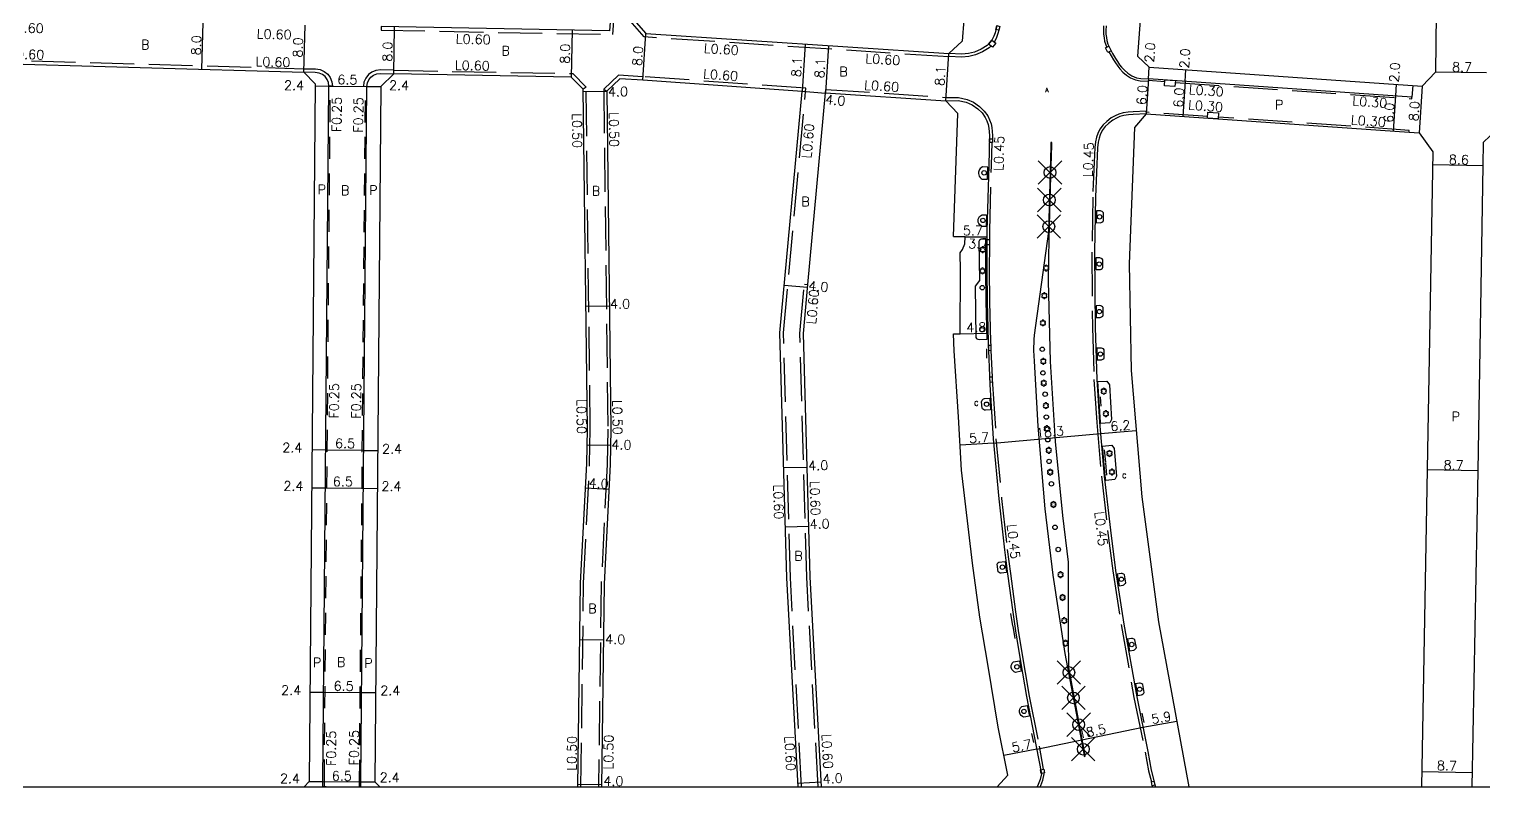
# Model space of a CAD drawing. Header units: metres. Extents: x -1600 to -800, y -108600 to -108000.
# Drawn here: x -1354.5 to -1106.1, y -108600 to -108470.7 of the extents above; entities that cross this region are included whole.
import ezdxf

# ---------------------------------------------------------------- set-up
doc = ezdxf.new("R2010")
doc.units = ezdxf.units.M
doc.header["$LTSCALE"] = 2.5
doc.header["$PDMODE"] = 35
doc.header["$PDSIZE"] = 2
doc.linetypes.add('22320', pattern=[2.5, 1.5, -1])
doc.linetypes.add('22330', pattern=[4, 3, -1])
doc.layers.get('0').update_dxf_attribs({"color": 150, "lineweight": 50})
for name, color, linetype in [('2101000', 7, 'Continuous'), ('2213000', 3, 'Continuous'), ('2226000', 40, 'Continuous'), ('2227100', 7, 'Continuous'), ('2232000', 120, '22320'), ('2233000', 120, '22330'), ('2235000', 4, 'Continuous'), ('2236000', 3, 'Continuous'), ('2236100', 3, 'Continuous'), ('2238000', 3, 'Continuous'), ('2239000', 3, 'Continuous'), ('9107000', 4, 'Continuous'), ('9201100', 215, 'Continuous'), ('9201500', 222, 'Continuous'), ('9202100', 82, 'Continuous'), ('9202200', 82, 'Continuous'), ('9203500', 155, 'Continuous'), ('999', 7, 'Continuous')]:
    doc.layers.add(name, color=color, linetype=linetype)
doc.layers.add('6165200', color=3, linetype='Continuous', lineweight=30)
doc.styles.add('Dm_Anotation', font='txt.shx', dxfattribs={"bigfont": 'pscdm.shx'})

# ---------------------------------------------------------------- blocks, each defined once
blk = doc.blocks.new('223900')
at = {"linetype": 'Continuous'}
for centre, start, end in [((-0.57735, 0.333333), 30, 270), ((-0.57735, -0.333333), 90, 330), ((0, 0.666667), 330, 210), ((0.57735, 0.333333), 270, 150), ((0.57735, -0.333333), 210, 90), ((0, -0.666667), 150, 30)]:
    blk.add_arc(centre, 0.333333, start, end, dxfattribs=at)
blk = doc.blocks.new('223800')
at = {"color": 0, "linetype": 'Continuous'}
blk.add_circle((0, 0), 0.75, dxfattribs=at)

msp = doc.modelspace()

# ---------------------------------------------------------------- linework, layer by layer
at = {"layer": '2101000'}
for points in [[(-1235.22, -108335.02), (-1237.01, -108365.58), (-1237.32, -108368.62), (-1237.88, -108371.53), (-1238.71, -108374.47), (-1249.4, -108406.85), (-1249.93, -108408.56), (-1250.39, -108410.32), (-1250.78, -108412.11), (-1251.09, -108413.91), (-1251.32, -108415.72), (-1251.48, -108417.49), (-1252.52, -108433.21), (-1255.41, -108471.05), (-1294.4, -108470.3)], [(-1231.23, -108335.26), (-1233.02, -108365.9), (-1233.36, -108369.2), (-1233.98, -108372.45), (-1234.88, -108375.64), (-1245.59, -108408.06), (-1246.08, -108409.65), (-1246.5, -108411.25), (-1246.85, -108412.87), (-1247.13, -108414.51), (-1247.35, -108416.15), (-1247.49, -108417.8), (-1248.53, -108433.5), (-1251.25, -108469.14), (-1249.22, -108471.48), (-1197.47, -108474.88)], [(-1191.59, -108341.07), (-1185.54, -108348.14), (-1186.24, -108372.65), (-1189.96, -108402.22), (-1191.28, -108421.28), (-1193.75, -108454.55), (-1195.22, -108472.79), (-1197.47, -108474.88)], [(-1139.98, -108345.37), (-1150.29, -108344.65), (-1156.77, -108350.04), (-1158.48, -108380.19), (-1162.13, -108433.01), (-1165.26, -108475.33), (-1163.25, -108477.21)], [(-1113.01, -108359.69), (-1114.36, -108478.06), (-1116.65, -108480.44)], [(-1363.52, -108476.48), (-1307.6, -108478.08)], [(-1163.25, -108477.21), (-1116.65, -108480.44)], [(-1307.6, -108478.08), (-1305.66, -108480.09), (-1306.69, -108599.06), (-1307.52, -108600)], [(-1261.93, -108478.93), (-1292.25, -108478.35), (-1294.47, -108480.52), (-1295.49, -108599.15), (-1294.64, -108600)], [(-1259.89, -108480.99), (-1261.93, -108478.93)], [(-1222.53, -108481.35), (-1249.74, -108479.46), (-1253.63, -108479.21), (-1255.88, -108481.34), (-1255.19, -108539), (-1255.31, -108545), (-1256.33, -108565.37), (-1256.79, -108600)], [(-1260.79, -108600), (-1260.33, -108565.25), (-1259.3, -108544.86), (-1259.19, -108538.99), (-1259.89, -108480.99)], [(-1225.13, -108564.34), (-1226.31, -108522.54), (-1222.53, -108481.35)], [(-1219.2, -108600), (-1221.14, -108564.17), (-1222.31, -108522.66), (-1221.54, -108514.27), (-1218.53, -108481.61), (-1198, -108482.97)], [(-1189.21, -108600), (-1187.39, -108597.99), (-1189.04, -108589.84), (-1190.75, -108579.42), (-1192.2, -108571.06), (-1193.45, -108561.86), (-1195.3, -108545.96), (-1195.83, -108536.9), (-1196.57, -108525.63), (-1196.65, -108522.71), (-1195.55, -108522.72), (-1195.47, -108511.92), (-1195.52, -108508.88), (-1195.16, -108508.3), (-1194.75, -108507.38), (-1194.7, -108506.15), (-1196.66, -108506.11), (-1195.95, -108485.1), (-1198, -108482.97)], [(-1163.81, -108485.19), (-1165.8, -108487.51), (-1166.68, -108510.8), (-1166.32, -108528.98), (-1164.53, -108550.54), (-1161.7, -108571.85), (-1156.47, -108600)], [(-1163.81, -108485.19), (-1118.9, -108488.3), (-1117.2, -108488.42), (-1114.82, -108491.64)], [(-1108.1, -108600), (-1107.12, -108546.1), (-1106.26, -108493.98), (-1106.19, -108490.04), (-1104.04, -108487.96)], [(-1114.82, -108491.64), (-1116.8, -108600)], [(-1223.21, -108600), (-1225.13, -108564.34)]]:
    msp.add_lwpolyline(points, dxfattribs=at)
at = {"layer": '2213000'}
for points in [[(-1189.26, -108470.13), (-1189.56, -108471.34), (-1189.77, -108471.95), (-1190.13, -108472.61), (-1190.68, -108473.3), (-1190.91, -108473.5), (-1191.96, -108474.15), (-1193.1, -108474.66), (-1194.12, -108474.9), (-1195.26, -108475.01), (-1197.47, -108474.88)], [(-1170.63, -108470.18), (-1170.67, -108470.95), (-1170.65, -108471.57), (-1170.58, -108472.16), (-1170.47, -108472.7), (-1170.3, -108473.28), (-1169.52, -108474.88), (-1169.01, -108475.76), (-1168.69, -108476.26), (-1168.32, -108476.81), (-1167.99, -108477.21), (-1167.47, -108477.75), (-1166.89, -108478.25), (-1166.25, -108478.7), (-1165.46, -108479.03), (-1164.69, -108479.17), (-1163.39, -108479.2)], [(-1303.32, -108480.44), (-1303.39, -108479.86), (-1303.6, -108479.31), (-1303.96, -108478.83), (-1304.42, -108478.47), (-1304.96, -108478.23), (-1305.65, -108478.13), (-1307.6, -108478.08)], [(-1297.84, -108600), (-1297.84, -108599.13), (-1296.81, -108480.5), (-1296.73, -108479.92), (-1296.5, -108479.39), (-1296.14, -108478.93), (-1295.68, -108478.58), (-1295.13, -108478.37), (-1294.45, -108478.3), (-1292.25, -108478.35)], [(-1118.28, -108480.33), (-1118.42, -108482.32), (-1163.39, -108479.2)], [(-1304.35, -108600), (-1304.34, -108599.94), (-1304.34, -108599.08), (-1303.32, -108480.44)], [(-1198, -108482.97), (-1195.9, -108482.88), (-1194.5, -108483.2), (-1193.51, -108483.67), (-1192.54, -108484.34), (-1191.81, -108485.04), (-1191.27, -108485.81), (-1191, -108486.39), (-1190.77, -108487.02), (-1190.63, -108487.62), (-1190.51, -108488.9), (-1190.66, -108494), (-1190.96, -108505.16), (-1190.99, -108511.8), (-1190.93, -108517.19), (-1190.76, -108524.1), (-1190.46, -108531.33), (-1189.89, -108540.65), (-1188.93, -108550.87), (-1187.99, -108559.58), (-1187.44, -108563.67), (-1186.56, -108570.21), (-1186.09, -108573.38), (-1185.64, -108576.21), (-1184.9, -108580.58), (-1184.21, -108584.61), (-1182.54, -108593.12), (-1181.68, -108597.76), (-1181.89, -108598.72), (-1182.21, -108599.59), (-1182.41, -108600)], [(-1163.81, -108485.19), (-1163.81, -108485.19), (-1166.01, -108485.31), (-1166.81, -108485.34), (-1167.59, -108485.45), (-1168.3, -108485.66), (-1168.87, -108485.92), (-1169.49, -108486.26), (-1170.21, -108486.84), (-1170.79, -108487.37), (-1171.28, -108488.04), (-1171.61, -108488.74), (-1171.83, -108489.31), (-1171.97, -108490.02), (-1172.1, -108491), (-1172.43, -108499.42), (-1172.59, -108508.8), (-1172.51, -108521.62), (-1172.23, -108530.49), (-1171.77, -108537.81), (-1170.95, -108546.97), (-1169.9, -108556.19), (-1169.02, -108563.09), (-1167.6, -108572.22), (-1165.4, -108584.66), (-1163.5, -108593.98), (-1162.91, -108597.16), (-1162.25, -108599.84), (-1162.17, -108600)]]:
    msp.add_lwpolyline(points, dxfattribs=at)
at = {"layer": '2226000'}
msp.add_lwpolyline([(-1174.18, -108594.77), (-1174.26, -108594.33), (-1177, -108579.66), (-1177.04, -108574.52), (-1177.07, -108567.91), (-1177.03, -108561.64), (-1178.03, -108553.7), (-1179.24, -108541.08), (-1180.13, -108527.43), (-1180.43, -108513.69), (-1180.33, -108506.4), (-1180.1, -108497.81), (-1179.88, -108490.48), (-1179.86, -108490.09), (-1180.04, -108490.08), (-1180.05, -108490.74), (-1180.44, -108505.27), (-1182.91, -108522.95), (-1182.96, -108523.66), (-1182.99, -108525.56), (-1182.92, -108527.37), (-1182.3, -108538.48), (-1181.06, -108552.56), (-1179.7, -108563.9), (-1177.65, -108577.22), (-1174.45, -108594.32), (-1174.36, -108594.8)], close=True, dxfattribs=at)
at = {"layer": '2227100'}
for p in [(-1180.2, -108495.19, 2.8), (-1180.32, -108499.88, 2.77), (-1180.4, -108504.42, 2.77), (-1176.98, -108580.49, 2.78), (-1176.2, -108584.82, 2.77), (-1175.31, -108589.38, 2.78), (-1174.52, -108593.58, 3.19)]:
    msp.add_point(p, dxfattribs=at)
at = {"layer": '2232000'}
for points in [[(-1304.09, -108599.97), (-1304.09, -108599.08), (-1303.07, -108480.45)], [(-1298.09, -108600), (-1298.09, -108599.13), (-1297.07, -108480.5)]]:
    msp.add_lwpolyline(points, dxfattribs=at)
at = {"layer": '2233000'}
for points in [[(-1294.4, -108470.3), (-1294.41, -108470.9), (-1254.85, -108471.66), (-1251.93, -108433.26), (-1250.88, -108417.54), (-1250.73, -108415.78), (-1250.5, -108414), (-1250.19, -108412.22), (-1249.81, -108410.46), (-1249.35, -108408.72), (-1248.83, -108407.03), (-1238.14, -108374.64), (-1237.29, -108371.67), (-1236.73, -108368.7), (-1236.41, -108365.63), (-1234.62, -108335.06), (-1234.76, -108335.05)], [(-1197.5, -108475.48), (-1249.51, -108472.06), (-1251.87, -108469.34), (-1249.13, -108433.46), (-1248.09, -108417.76), (-1247.94, -108416.09), (-1247.73, -108414.42), (-1247.44, -108412.76), (-1247.08, -108411.11), (-1246.66, -108409.49), (-1246.16, -108407.88), (-1235.46, -108375.46), (-1234.57, -108372.31), (-1233.95, -108369.11), (-1233.62, -108365.85), (-1231.82, -108335.22), (-1231.72, -108335.23)], [(-1164.45, -108375.5), (-1167.02, -108413.06), (-1169.63, -108450.62), (-1171.04, -108470.15), (-1171.08, -108470.95), (-1171.06, -108471.6), (-1170.98, -108472.23), (-1170.87, -108472.79), (-1170.68, -108473.42), (-1170.52, -108473.82)], [(-1188.94, -108470.9), (-1189.08, -108471.48), (-1189.31, -108472.15), (-1189.69, -108472.89), (-1189.72, -108472.92)], [(-1190.29, -108473.61), (-1190.33, -108473.66), (-1190.6, -108473.91), (-1191.72, -108474.6), (-1192.94, -108475.14), (-1194.04, -108475.4), (-1195.25, -108475.52), (-1197.5, -108475.41)], [(-1170.13, -108474.63), (-1169.36, -108475.97), (-1169.04, -108476.49), (-1168.64, -108477.06), (-1168.3, -108477.48), (-1167.76, -108478.05), (-1167.15, -108478.58), (-1166.46, -108479.06), (-1165.62, -108479.41), (-1164.8, -108479.56), (-1163.42, -108479.63), (-1163.41, -108479.5)], [(-1364.07, -108475.86), (-1307.59, -108477.48)], [(-1307.59, -108477.48), (-1305.6, -108477.53), (-1304.79, -108477.64), (-1304.1, -108477.95), (-1303.52, -108478.41), (-1303.08, -108479.01), (-1302.8, -108479.71), (-1302.71, -108480.45), (-1303.32, -108480.44)], [(-1197.5, -108475.48), (-1197.5, -108475.41)], [(-1292.24, -108477.75), (-1294.47, -108477.7), (-1295.28, -108477.78), (-1295.97, -108478.05), (-1296.57, -108478.49), (-1297.03, -108479.08), (-1297.32, -108479.76), (-1297.41, -108480.45), (-1297.41, -108480.49), (-1296.81, -108480.5)], [(-1292.24, -108477.75), (-1261.68, -108478.33)], [(-1261.68, -108478.33), (-1259.39, -108480.64), (-1259.89, -108480.99)], [(-1221.87, -108480.8), (-1249.7, -108478.86), (-1253.86, -108478.59), (-1256.39, -108480.99), (-1255.88, -108481.34)], [(-1160.61, -108479.7), (-1163.41, -108479.5)], [(-1158.81, -108479.82), (-1118.44, -108482.62), (-1118.42, -108482.32)], [(-1260.29, -108600), (-1259.83, -108565.26), (-1258.8, -108544.88), (-1258.69, -108538.99), (-1259.39, -108480.64)], [(-1256.39, -108480.99), (-1255.69, -108539), (-1255.81, -108544.98), (-1256.83, -108565.36), (-1257.29, -108599.99)], [(-1222.61, -108600), (-1224.53, -108564.32), (-1225.71, -108522.56), (-1221.87, -108480.8)], [(-1218.53, -108481.61), (-1218.5, -108481.02), (-1197.96, -108482.37)], [(-1197.96, -108482.37), (-1195.82, -108482.37), (-1194.33, -108482.71), (-1193.26, -108483.22), (-1192.21, -108483.93), (-1191.42, -108484.7), (-1190.82, -108485.55), (-1190.52, -108486.19), (-1190.27, -108486.87), (-1190.12, -108487.53), (-1189.99, -108488.89), (-1190.01, -108489.46)], [(-1163.79, -108484.89), (-1163.77, -108484.72), (-1166.01, -108484.84), (-1166.85, -108484.87), (-1167.69, -108485), (-1168.46, -108485.23), (-1169.08, -108485.51), (-1169.75, -108485.87), (-1170.52, -108486.49), (-1171.13, -108487.06), (-1171.68, -108487.8), (-1172.04, -108488.55), (-1172.27, -108489.17), (-1172.42, -108489.95), (-1172.55, -108490.93), (-1172.9, -108499.4), (-1173.06, -108508.8), (-1172.97, -108521.63), (-1172.69, -108530.51), (-1172.23, -108537.85), (-1171.42, -108547.02), (-1170.36, -108556.24), (-1169.48, -108563.15), (-1168.06, -108572.3), (-1165.86, -108584.75), (-1163.96, -108594.07), (-1163.37, -108597.26), (-1162.9, -108599.16)], [(-1153.28, -108485.62), (-1163.79, -108484.89)], [(-1118.9, -108488.3), (-1118.88, -108488), (-1151.48, -108485.74)], [(-1190.5, -108506.66), (-1190.49, -108505.17), (-1190.19, -108494.01), (-1190.08, -108490.09)], [(-1190.26, -108524.69), (-1190.29, -108524.08), (-1190.46, -108517.18), (-1190.52, -108511.8), (-1190.5, -108507.49)], [(-1219.8, -108600), (-1221.74, -108564.2), (-1222.91, -108522.65), (-1222.14, -108514.22), (-1221.54, -108514.27)], [(-1190.04, -108530.11), (-1190.23, -108525.52)], [(-1190, -108530.93), (-1189.99, -108531.31), (-1189.42, -108540.61), (-1188.46, -108550.83), (-1187.52, -108559.52), (-1186.97, -108563.61), (-1186.1, -108570.14), (-1185.62, -108573.3), (-1185.18, -108576.13), (-1184.44, -108580.51), (-1183.75, -108584.53), (-1182.07, -108593.03), (-1181.35, -108596.98)], [(-1256.83, -108565.36), (-1257.29, -108600)], [(-1181.89, -108600), (-1181.77, -108599.78), (-1181.43, -108598.85), (-1181.2, -108597.76), (-1181.23, -108597.61)], [(-1303.75, -108600), (-1304.34, -108599.94)], [(-1162.74, -108599.81), (-1162.69, -108600)]]:
    msp.add_lwpolyline(points, dxfattribs=at)
at = {"layer": '2235000'}
for points in [[(-1188.94, -108470.9), (-1189.42, -108470.78), (-1189.27, -108470.14), (-1188.78, -108470.26)], [(-1190.68, -108473.3), (-1190.13, -108472.61), (-1189.46, -108473.13), (-1190.02, -108473.82)], [(-1169.73, -108474.44), (-1170.34, -108474.73), (-1170.73, -108473.93), (-1170.13, -108473.63)], [(-1190.53, -108489.44), (-1190.01, -108489.46), (-1190.03, -108490.1), (-1190.55, -108490.08)], [(-1190.97, -108507.48), (-1190.5, -108507.49), (-1190.5, -108506.66), (-1190.97, -108506.66)], [(-1190.7, -108525.54), (-1190.23, -108525.52), (-1190.26, -108524.69), (-1190.73, -108524.71)], [(-1190.48, -108530.95), (-1190, -108530.93), (-1190.04, -108530.11), (-1190.51, -108530.13)], [(-1181.81, -108597.07), (-1181.26, -108596.97), (-1181.14, -108597.6), (-1181.69, -108597.7)], [(-1162.29, -108599.7), (-1162.74, -108599.81), (-1162.9, -108599.16), (-1162.45, -108599.05)]]:
    msp.add_lwpolyline(points, close=True, dxfattribs=at)
at = {"layer": '2236000'}
for points in [[(-1158.79, -108479.52), (-1158.86, -108480.52), (-1160.66, -108480.39), (-1160.59, -108479.4)], [(-1151.44, -108485.04), (-1151.5, -108486.04), (-1153.3, -108485.92), (-1153.23, -108484.92)], [(-1190.83, -108494.26), (-1191.74, -108494.25), (-1191.97, -108494.4), (-1192.1, -108494.53), (-1192.22, -108494.68), (-1192.34, -108494.96), (-1192.38, -108495.12), (-1192.39, -108495.38), (-1192.36, -108495.59), (-1192.27, -108495.82), (-1192.13, -108496.04), (-1191.97, -108496.2), (-1191.8, -108496.32), (-1190.89, -108496.33)], [(-1191.1, -108504.4), (-1191.77, -108504.4), (-1191.95, -108504.31), (-1192.25, -108504.06), (-1192.35, -108503.9), (-1192.44, -108503.69), (-1192.48, -108503.4), (-1192.45, -108503.16), (-1192.35, -108502.92), (-1192.21, -108502.72), (-1192.06, -108502.57), (-1191.87, -108502.47), (-1191.77, -108502.43), (-1191.05, -108502.43)], [(-1171.07, -108502.07), (-1171.17, -108501.93), (-1171.31, -108501.84), (-1171.45, -108501.78), (-1171.58, -108501.75), (-1172.28, -108501.73), (-1172.32, -108503.74), (-1171.6, -108503.75), (-1171.6, -108503.75), (-1171.47, -108503.72), (-1171.33, -108503.66), (-1171.2, -108503.57), (-1171.1, -108503.47), (-1171.09, -108503.45), (-1171.06, -108502.08)], [(-1171.18, -108510.08), (-1171.28, -108509.94), (-1171.42, -108509.85), (-1171.56, -108509.79), (-1171.69, -108509.76), (-1172.4, -108509.74), (-1172.39, -108511.75), (-1171.71, -108511.76), (-1171.71, -108511.76), (-1171.58, -108511.73), (-1171.44, -108511.67), (-1171.31, -108511.58), (-1171.21, -108511.48), (-1171.2, -108511.46), (-1171.17, -108510.09)], [(-1171.15, -108518.22), (-1171.26, -108518.08), (-1171.4, -108518), (-1171.54, -108517.94), (-1171.67, -108517.9), (-1172.34, -108517.91), (-1172.33, -108519.91), (-1171.65, -108519.91), (-1171.65, -108519.91), (-1171.52, -108519.87), (-1171.38, -108519.81), (-1171.25, -108519.72), (-1171.15, -108519.62), (-1171.14, -108519.6), (-1171.14, -108518.23)], [(-1170.98, -108525.43), (-1171.09, -108525.3), (-1171.23, -108525.22), (-1171.38, -108525.16), (-1171.51, -108525.14), (-1172.21, -108525.16), (-1172.15, -108527.17), (-1171.43, -108527.14), (-1171.43, -108527.14), (-1171.3, -108527.1), (-1171.16, -108527.03), (-1171.03, -108526.93), (-1170.94, -108526.84), (-1170.93, -108526.82), (-1170.97, -108525.44)], [(-1190.35, -108535.67), (-1191.24, -108535.75), (-1191.41, -108535.73), (-1191.58, -108535.64), (-1191.71, -108535.51), (-1191.78, -108535.37), (-1191.88, -108534.3), (-1191.81, -108534.03), (-1191.69, -108533.9), (-1191.53, -108533.79), (-1191.36, -108533.76), (-1190.48, -108533.67)], [(-1187.63, -108563.43), (-1188.56, -108563.54), (-1188.72, -108563.53), (-1188.89, -108563.45), (-1189.03, -108563.34), (-1189.2, -108562.02), (-1189.18, -108561.9), (-1189.1, -108561.79), (-1188.92, -108561.69), (-1187.88, -108561.55)], [(-1167.48, -108563.83), (-1167.61, -108563.72), (-1167.76, -108563.65), (-1167.9, -108563.61), (-1168.04, -108563.6), (-1168.73, -108563.71), (-1168.42, -108565.69), (-1167.73, -108565.58), (-1167.73, -108565.58), (-1167.61, -108565.53), (-1167.48, -108565.44), (-1167.36, -108565.33), (-1167.28, -108565.22), (-1167.27, -108565.2), (-1167.47, -108563.85)], [(-1165.71, -108574.91), (-1165.84, -108574.79), (-1165.99, -108574.73), (-1166.14, -108574.7), (-1166.27, -108574.69), (-1166.95, -108574.81), (-1166.6, -108576.78), (-1165.91, -108576.66), (-1165.91, -108576.66), (-1165.79, -108576.6), (-1165.67, -108576.52), (-1165.55, -108576.4), (-1165.47, -108576.29), (-1165.46, -108576.27), (-1165.7, -108574.92)], [(-1185.12, -108580.27), (-1186.08, -108580.46), (-1186.32, -108580.35), (-1186.55, -108580.16), (-1186.7, -108579.96), (-1186.81, -108579.63), (-1186.81, -108579.32), (-1186.74, -108579.07), (-1186.64, -108578.88), (-1186.51, -108578.73), (-1186.43, -108578.66), (-1185.42, -108578.5)], [(-1164.37, -108582.53), (-1164.51, -108582.42), (-1164.66, -108582.36), (-1164.81, -108582.32), (-1164.94, -108582.32), (-1165.6, -108582.44), (-1165.25, -108584.41), (-1164.56, -108584.29), (-1164.56, -108584.29), (-1164.44, -108584.23), (-1164.32, -108584.14), (-1164.2, -108584.03), (-1164.12, -108583.91), (-1164.12, -108583.89), (-1164.36, -108582.54)], [(-1183.72, -108587.93), (-1184.67, -108588.11), (-1184.91, -108588.01), (-1185.15, -108587.81), (-1185.29, -108587.61), (-1185.4, -108587.28), (-1185.4, -108586.97), (-1185.34, -108586.73), (-1185.23, -108586.53), (-1185.1, -108586.38), (-1185.03, -108586.31), (-1184.08, -108586.13)]]:
    msp.add_lwpolyline(points, close=True, dxfattribs=at)
at = {"layer": '2236100'}
for points in [[(-1191.66, -108506.5), (-1191.97, -108506.58), (-1192.13, -108506.68), (-1192.22, -108506.75), (-1192.33, -108506.94), (-1192.26, -108513.61), (-1192.98, -108514.6), (-1192.89, -108523.32), (-1192.76, -108523.5), (-1192.67, -108523.56), (-1192.51, -108523.65), (-1192.27, -108523.69), (-1190.93, -108523.64), (-1191.09, -108517.2), (-1191.15, -108511.8), (-1191.13, -108506.48)], [(-1169.68, -108537.34), (-1170, -108537.89), (-1171.56, -108538.03), (-1171.58, -108537.8), (-1172.02, -108530.85), (-1170.52, -108530.76), (-1170.06, -108531.41)], [(-1170.77, -108546.95), (-1171.22, -108541.87), (-1169.65, -108541.73), (-1169.25, -108542.25), (-1168.82, -108547), (-1169.12, -108547.54), (-1170.68, -108547.71)]]:
    msp.add_lwpolyline(points, close=True, dxfattribs=at)
at = {"layer": '6165200'}
for points in [[(-1191.07, -108525.25), (-1191.04, -108526.89)], [(-1171.46, -108535.07), (-1171.57, -108533.48)], [(-1170.68, -108544.62), (-1170.87, -108542.5)], [(-1170.48, -108546.8), (-1170.67, -108544.71)], [(-1186.55, -108572.5), (-1186.86, -108570.43)], [(-1186.54, -108572.6), (-1186.2, -108574.7)], [(-1164.13, -108589.01), (-1164.44, -108587.4)], [(-1183.34, -108590.92), (-1183.03, -108592.44)]]:
    msp.add_lwpolyline(points, dxfattribs=at)
at = {"layer": '9107000'}
for points in [[(-1189.26, -108470.13), (-1189.56, -108471.34), (-1189.77, -108471.95), (-1190.13, -108472.61), (-1190.68, -108473.3), (-1190.91, -108473.5), (-1191.96, -108474.15), (-1193.1, -108474.66), (-1194.12, -108474.9), (-1195.26, -108475.01), (-1197.47, -108474.88)], [(-1170.63, -108470.18), (-1170.67, -108470.95), (-1170.65, -108471.57), (-1170.58, -108472.16), (-1170.47, -108472.7), (-1170.3, -108473.28), (-1169.52, -108474.88), (-1169.01, -108475.76), (-1168.69, -108476.26), (-1168.32, -108476.81), (-1167.99, -108477.21), (-1167.47, -108477.75), (-1166.89, -108478.25), (-1166.25, -108478.7), (-1165.46, -108479.03), (-1164.69, -108479.17), (-1163.39, -108479.2)], [(-1198, -108482.97), (-1195.9, -108482.88), (-1194.5, -108483.2), (-1193.51, -108483.67), (-1192.54, -108484.34), (-1191.81, -108485.04), (-1191.27, -108485.81), (-1191, -108486.39), (-1190.77, -108487.02), (-1190.63, -108487.62), (-1190.51, -108488.9), (-1190.66, -108494), (-1190.96, -108505.16), (-1190.99, -108511.8), (-1190.93, -108517.19), (-1190.76, -108524.1), (-1190.46, -108531.33), (-1189.89, -108540.65), (-1188.93, -108550.87), (-1187.99, -108559.58), (-1187.44, -108563.67), (-1186.56, -108570.21), (-1186.09, -108573.38), (-1185.64, -108576.21), (-1184.9, -108580.58), (-1184.21, -108584.61), (-1182.54, -108593.12), (-1181.68, -108597.76), (-1181.89, -108598.72), (-1182.21, -108599.59), (-1182.41, -108600)], [(-1163.81, -108485.19), (-1163.81, -108485.19), (-1166.01, -108485.31), (-1166.81, -108485.34), (-1167.59, -108485.45), (-1168.3, -108485.66), (-1168.87, -108485.92), (-1169.49, -108486.26), (-1170.21, -108486.84), (-1170.79, -108487.37), (-1171.28, -108488.04), (-1171.61, -108488.74), (-1171.83, -108489.31), (-1171.97, -108490.02), (-1172.1, -108491), (-1172.43, -108499.42), (-1172.59, -108508.8), (-1172.51, -108521.62), (-1172.23, -108530.49), (-1171.77, -108537.81), (-1170.95, -108546.97), (-1169.9, -108556.19), (-1169.02, -108563.09), (-1167.6, -108572.22), (-1165.4, -108584.66), (-1163.5, -108593.98), (-1162.91, -108597.16), (-1162.25, -108599.84), (-1162.17, -108600)]]:
    msp.add_lwpolyline(points, dxfattribs=at)
at = {"layer": '9201100'}
for points in [[(-1325.01, -108477.58), (-1324.79, -108469.58)], [(-1307.6, -108478.08), (-1307.38, -108470.08)], [(-1292.25, -108478.35), (-1292.1, -108470.35)], [(-1261.78, -108470.93), (-1261.93, -108478.93)], [(-1249.74, -108479.46), (-1249.22, -108471.48)], [(-1222, -108473.27), (-1222.53, -108481.35)], [(-1218, -108473.53), (-1218.53, -108481.61)], [(-1198, -108482.97), (-1197.47, -108474.88)], [(-1163.39, -108479.2), (-1163.25, -108477.21)], [(-1163.39, -108479.2), (-1163.81, -108485.19)], [(-1157.13, -108479.64), (-1157.54, -108485.62)], [(-1157.13, -108479.64), (-1156.99, -108477.64)], [(-1105.66, -108478.16), (-1114.36, -108478.06)], [(-1305.67, -108480.42), (-1303.32, -108480.44)], [(-1303.32, -108480.44), (-1296.82, -108480.5)], [(-1296.82, -108480.5), (-1294.47, -108480.52)], [(-1259.88, -108481.39), (-1255.88, -108481.34)], [(-1218.54, -108481.72), (-1222.53, -108481.35)], [(-1121.58, -108488.12), (-1121.16, -108482.13)], [(-1121.16, -108482.13), (-1121.02, -108480.14)], [(-1116.65, -108480.44), (-1117.2, -108488.42)], [(-1114.86, -108493.82), (-1106.26, -108493.98)], [(-1225.57, -108514.41), (-1221.58, -108514.78)], [(-1259.44, -108518.01), (-1255.44, -108517.96)], [(-1259.24, -108541.64), (-1255.24, -108541.71)], [(-1303.85, -108542.54), (-1306.2, -108542.52)], [(-1297.35, -108542.6), (-1303.85, -108542.54)], [(-1297.35, -108542.6), (-1295, -108542.62)], [(-1221.66, -108545.49), (-1225.66, -108545.6)], [(-1107.12, -108546.1), (-1115.82, -108545.94)], [(-1306.26, -108548.98), (-1303.91, -108549)], [(-1303.91, -108549), (-1297.41, -108549.05)], [(-1297.41, -108549.05), (-1295.06, -108549.07)], [(-1259.51, -108549.01), (-1255.52, -108549.21)], [(-1225.38, -108555.66), (-1221.38, -108555.55)], [(-1260.45, -108574.86), (-1256.45, -108574.91)], [(-1306.56, -108583.83), (-1304.21, -108583.85)], [(-1304.21, -108583.85), (-1297.71, -108583.9)], [(-1297.71, -108583.9), (-1295.36, -108583.92)], [(-1306.69, -108599.06), (-1304.34, -108599.08)], [(-1304.34, -108599.08), (-1297.84, -108599.13)], [(-1297.84, -108599.13), (-1295.49, -108599.15)], [(-1223.24, -108599.37), (-1219.25, -108599.16)], [(-1116.75, -108597.39), (-1108.06, -108597.55)], [(-1260.78, -108599.56), (-1256.78, -108599.61)]]:
    msp.add_lwpolyline(points, dxfattribs=at)
at = {"layer": '9201100', "flags": 128}
for points in [[(-1196.66, -108506.11), (-1190.96, -108506.16)], [(-1194.7, -108506.15), (-1190.96, -108506.16)], [(-1195.55, -108522.72), (-1190.79, -108522.61)], [(-1189.83, -108541.34), (-1171.6, -108539.72)], [(-1171.6, -108539.72), (-1165.47, -108539.21)], [(-1189.83, -108541.34), (-1195.55, -108541.68)], [(-1164.34, -108589.84), (-1158.56, -108588.77)], [(-1182.46, -108593.54), (-1164.34, -108589.84)], [(-1182.46, -108593.54), (-1188.07, -108594.67)]]:
    msp.add_lwpolyline(points, dxfattribs=at)
at = {"layer": '9202200'}
msp.add_lwpolyline([(-1163.39, -108479.2), (-1163.81, -108485.19)], dxfattribs=at)
at = {"layer": '999'}
msp.add_lwpolyline([(-1600, -108600), (-800, -108600), (-800, -108000), (-1600, -108000)], close=True, dxfattribs=at)

# ---------------------------------------------------------------- block references
at = {"layer": '2238000', "xscale": 0.5, "yscale": 0.5, "zscale": 0.5}
for p in [(-1191.44, -108495.25, 2.09), (-1171.73, -108502.75, 2.04), (-1191.66, -108503.36, 2.11), (-1171.8, -108510.81, 2.02), (-1191.76, -108514.84, 2.1), (-1171.77, -108518.92, 2.03), (-1191.79, -108522.02, 2.14), (-1181.52, -108525.34, 2.4), (-1171.59, -108526.16, 2.06), (-1181.41, -108529.39, 2.33), (-1191.03, -108534.72, 2.09), (-1181.03, -108533.01, 2.37), (-1180.83, -108536.91, 2.39), (-1180.59, -108540.79, 2.36), (-1180.35, -108544.47, 2.34), (-1179.96, -108548.3, 2.41), (-1179.35, -108555.72, 2.35), (-1178.8, -108559.5, 2.44), (-1188.32, -108562.52, 2.1), (-1168.01, -108564.58, 2), (-1166.25, -108575.71, 1.95), (-1185.85, -108579.52, 2.16), (-1164.89, -108583.35, 1.95), (-1184.65, -108587.13, 2.13)]:
    msp.add_blockref('223800', p, dxfattribs=at)
at = {"layer": '2239000', "xscale": 0.5, "yscale": 0.5, "zscale": 0.5}
for p in [(-1191.69, -108508.35, 2.13), (-1191.71, -108511.98, 2.13), (-1180.84, -108511.49, 2.34), (-1181.17, -108516.2, 2.35), (-1181.4, -108520.85, 2.39), (-1181.34, -108527.4, 2.34), (-1181.26, -108531.12, 2.34), (-1171.03, -108532.5, 2.18), (-1180.9, -108534.96, 2.35), (-1170.66, -108536.33, 2.03), (-1180.76, -108538.88, 2.36), (-1180.42, -108542.59, 2.36), (-1170.04, -108543.12, 2.15), (-1180.17, -108546.31, 2.36), (-1169.62, -108546.28, 2.17), (-1179.61, -108551.83, 2.36), (-1178.4, -108563.8, 2.33), (-1178.05, -108567.69, 2.39), (-1177.77, -108571.63, 2.39), (-1177.54, -108575.49, 2.38)]:
    msp.add_blockref('223900', p, dxfattribs=at)

# ---------------------------------------------------------------- texts
at = {"layer": '9201500', "style": 'Dm_Anotation'}
for s, rotation, p in [('8.0', 88.3667, (-1325.21, -108475.22)), ('8.0', 88.3667, (-1307.85, -108475.6)), ('8.0', 88.8966, (-1292.54, -108476.3)), ('8.0', 88.8966, (-1262.22, -108476.65)), ('8.0', 86.2383, (-1249.9, -108477.07)), ('2.0', 86.0316, (-1162.47, -108476.48)), ('2.0', 86.0316, (-1156.52, -108477.48)), ('8.1', 86.2383, (-1222.76, -108478.96)), ('8.1', 86.2383, (-1218.78, -108479.14)), ('8.1', 86.2383, (-1198.25, -108480.47)), ('2.0', 86.0316, (-1120.69, -108479.88)), ('8.7', 359.346, (-1111.57, -108477.99)), ('2.4', 359.5065, (-1310.98, -108481.11)), ('6.5', 359.5065, (-1301.88, -108480.14)), ('2.4', 359.5065, (-1293.05, -108481.11)), ('4.0', 0.6869, (-1255.67, -108482.22)), ('4.0', 354.7457, (-1218.62, -108483.49)), ('6.0', 86.0316, (-1163.81, -108483.74)), ('6.0', 86.0316, (-1157.54, -108484.18)), ('6.0', 86.0316, (-1121.64, -108486.76)), ('8.0', 86.0316, (-1117.34, -108486.48)), ('8.6', 358.9537, (-1112.12, -108493.77)), ('5.7', 359.4972, (-1195.08, -108505.88)), ('3.7', 359.7082, (-1194.17, -108508.13)), ('4.0', 354.7457, (-1221.52, -108515.27)), ('4.0', 0.6869, (-1255.3, -108518.43)), ('4.8', 1.4079, (-1194.48, -108522.45)), ('5.7', 3.3558, (-1193.97, -108541.34)), ('18.3', 5.0913, (-1182.53, -108540.44)), ('6.2', 4.7402, (-1169.83, -108539.32)), ('2.4', 359.5065, (-1311.27, -108542.91)), ('6.5', 359.5065, (-1302.27, -108542.19)), ('2.4', 359.5065, (-1294.25, -108543.13)), ('4.0', 358.9072, (-1255.09, -108542.4)), ('4.0', 1.6201, (-1221.47, -108546.01)), ('8.7', 358.9537, (-1113.02, -108545.89)), ('6.5', 359.5062, (-1302.65, -108548.69)), ('2.4', 359.5065, (-1311.09, -108549.46)), ('2.4', 359.5065, (-1294.36, -108549.5)), ('4.0', 357.1276, (-1259.01, -108548.94)), ('4.0', 1.6201, (-1221.23, -108555.98)), ('4.0', 359.2435, (-1256.16, -108575.61)), ('2.4', 359.5065, (-1311.48, -108584.29)), ('6.5', 359.5062, (-1302.52, -108583.58)), ('2.4', 359.5065, (-1294.54, -108584.34)), ('18.5', 11.5287, (-1175.22, -108591.81)), ('5.9', 10.5113, (-1162.75, -108589.29)), ('5.7', 11.4154, (-1186.56, -108594.11)), ('8.7', 358.9537, (-1114.16, -108597.15)), ('2.4', 359.5065, (-1311.67, -108599.35)), ('6.5', 359.5065, (-1302.83, -108598.92)), ('2.4', 359.5065, (-1294.65, -108599.17)), ('4.0', 359.2435, (-1256.46, -108599.79)), ('4.0', 3.0911, (-1218.98, -108599.46))]:
    msp.add_text(s, height=1.6, rotation=rotation, dxfattribs=at).set_placement(p)
at = {"layer": '9202100', "style": 'Dm_Anotation'}
for s, height, p in [('B', 1.6, (-1335.38, -108474.18)), ('B', 1.6, (-1273.86, -108475.22)), ('B', 1.6, (-1216.16, -108478.78)), ('A', 0.75, (-1181.02, -108481.49, 1.9)), ('P', 1.6, (-1141.78, -108484.43)), ('P', 1.6, (-1305.23, -108498.89)), ('B', 1.6, (-1301.24, -108499.03)), ('P', 1.6, (-1296.44, -108499)), ('B', 1.6, (-1258.44, -108499.13)), ('B', 1.6, (-1222.66, -108500.96)), ('C', 0.75, (-1193.12, -108534.97, 2.14)), ('P', 1.6, (-1111.62, -108537.64)), ('C', 0.75, (-1167.85, -108547.32, 2.06)), ('B', 1.6, (-1223.84, -108561.39)), ('B', 1.6, (-1259.05, -108570.38)), ('P', 1.6, (-1306.05, -108579.58)), ('B', 1.6, (-1301.93, -108579.51)), ('P', 1.6, (-1297.26, -108579.69))]:
    msp.add_text(s, height=height, dxfattribs=at).set_placement(p)
at = {"layer": '9203500', "style": 'Dm_Anotation'}
for s, rotation, p in [('L0.60', 358.3667, (-1357.98, -108471.24)), ('L0.60', 358.3667, (-1315.66, -108472.32)), ('L0.60', 358.8966, (-1281.67, -108473.2)), ('L0.60', 358.3667, (-1357.9, -108475.76)), ('L0.60', 356.2383, (-1239.35, -108474.76)), ('L0.60', 356.2383, (-1211.77, -108476.5)), ('L0.60', 358.3667, (-1315.86, -108477.04)), ('L0.60', 358.8966, (-1281.82, -108477.68)), ('L0.60', 356.0283, (-1239.46, -108479.16)), ('L0.60', 356.2383, (-1211.96, -108481.05)), ('F0.25', 89.5065, (-1301.2, -108488.32)), ('F0.25', 89.5065, (-1297.51, -108488.41)), ('L0.30', 356.0316, (-1156.56, -108481.82)), ('L0.30', 356.0316, (-1128.63, -108483.75)), ('L0.30', 356.0316, (-1156.67, -108484.45)), ('L0.50', 270.6869, (-1261.77, -108485.08)), ('L0.50', 270.6869, (-1255.47, -108484.89)), ('L0.60', 84.7457, (-1220.99, -108492.86)), ('L0.30', 356.0316, (-1128.87, -108487.01)), ('L0.45', 88.2853, (-1188.2, -108494.93)), ('L0.45', 87.7118, (-1172.97, -108496.02)), ('L0.60', 84.7457, (-1220.19, -108521.14)), ('F0.25', 89.5065, (-1301.65, -108537.16)), ('F0.25', 89.5062, (-1297.87, -108537.19)), ('L0.50', 270.6869, (-1261.01, -108533.85)), ('L0.50', 270.6869, (-1254.89, -108533.98)), ('L0.60', 271.6201, (-1227.43, -108548.42)), ('L0.60', 271.6201, (-1221.18, -108547.79)), ('L0.45', 276.5001, (-1172.59, -108553.09)), ('L0.45', 276.1895, (-1187.52, -108555.27)), ('F0.25', 89.5065, (-1302.15, -108596.44)), ('F0.25', 89.5062, (-1298.24, -108596.33)), ('L0.50', 89.2431, (-1261.06, -108597.27)), ('L0.50', 89.2435, (-1254.81, -108597.06)), ('L0.60', 273.0914, (-1225.53, -108591.37)), ('L0.60', 273.0911, (-1219.18, -108591))]:
    msp.add_text(s, height=1.6, rotation=rotation, dxfattribs=at).set_placement(p)

doc.saveas('drawing.dxf')
